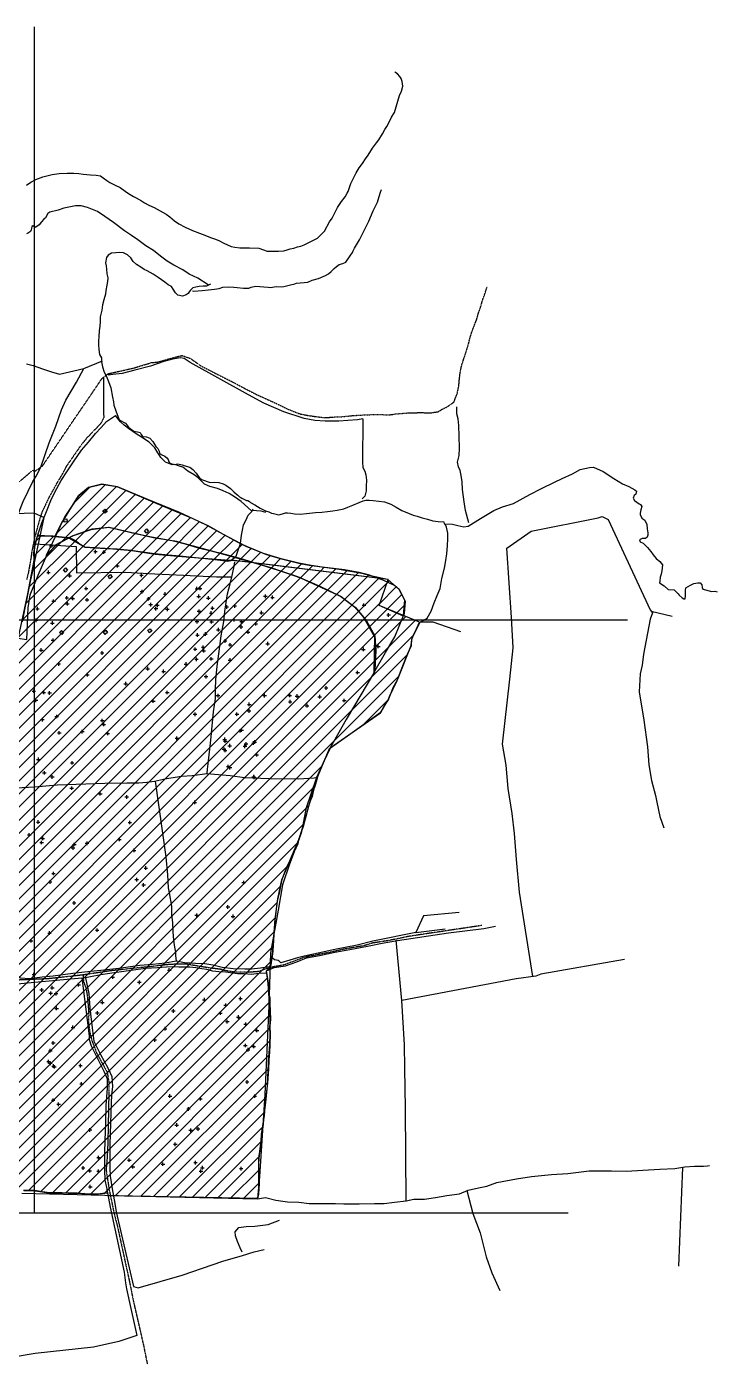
# Model space of a CAD drawing. Header units: feet. Extents: x 442639 to 445151, y 513727 to 516000.
# Drawn here: x 443987 to 445151, y 513745 to 516000 of the extents above; entities that cross this region are included whole.
import ezdxf

# ---------------------------------------------------------------- set-up
doc = ezdxf.new("R2010")
doc.units = ezdxf.units.FT
doc.header["$MEASUREMENT"] = 0
doc.header["$PDMODE"] = 2
doc.header["$PDSIZE"] = 3
doc.linetypes.add('DASHED', pattern=[0.75, 0.5, -0.25])
for name, color, linetype in [('FIELDBOUNDARY', 82, 'CONTINUOUS'), ('FW_AREA2000', 30, 'CONTINUOUS'), ('FW_AREA97', 8, 'CONTINUOUS'), ('MEDPOT', 72, 'CONTINUOUS'), ('OSGrid', 8, 'CONTINUOUS'), ('PATH', 253, 'DASHED'), ('PDA', 1, 'CONTINUOUS'), ('PDA2000', 6, 'CONTINUOUS'), ('PHPOT', 23, 'CONTINUOUS'), ('PLANNINGAREA', 7, 'CONTINUOUS'), ('RBPOT', 30, 'CONTINUOUS'), ('TRENCH', 1, 'CONTINUOUS'), ('WATER', 160, 'CONTINUOUS')]:
    doc.layers.add(name, color=color, linetype=linetype)

msp = doc.modelspace()

# ---------------------------------------------------------------- hatches: boundary and pattern name
at = {"layer": 'FW_AREA2000', "ltscale": 100}
h = msp.add_hatch(dxfattribs=at)
h.set_pattern_fill('ANSI31', color=8, scale=125, style=0)
h.paths.add_polyline_path([(444034.5, 515140.1), (444044.6, 515160.8), (444051.7, 515174.2), (444063.9, 515193), (444074.1, 515209), (444092.5, 515223.9), (444113.5, 515228.6), (444138.6, 515224.6), (444206.4, 515196.1), (444267.1, 515170.9), (444289.6, 515160.3), (444348, 515128.4), (444389.5, 515110.8), (444414, 515103.7), (444448.1, 515095.3), (444463.2, 515092.2), (444513.6, 515085.3), (444551.9, 515078.9), (444566.7, 515074.9), (444595.2, 515068.5), (444615.2, 515050.9), (444624.7, 515031), (444623, 515010.5), (444621.9, 515006.5), (444581, 515024.1), (444596.2, 515068.3), (444406.8, 515091.5), (444350.4, 515098.3), (444270.5, 515104.8), (444202.6, 515111.1), (444177.3, 515114.9), (444161.3, 515117.1), (444136.5, 515119.3), (444084.2, 515122.8), (444057.9, 515138.4)])
at = {"layer": 'FW_AREA97', "ltscale": 100}
h = msp.add_hatch(dxfattribs=at)
h.set_pattern_fill('ANSI31', color=8, scale=125, style=0)
h.paths.add_polyline_path([(443588, 515216.4), (443587, 515217.5), (443572.6, 515207.8), (443554.9, 515197.5), (443537.9, 515187.5), (443512.9, 515172.4), (443494, 515161), (443460.4, 515139.8), (443432, 515122.3), (443414.9, 515111.5), (443405.4, 515106), (443399.1, 515103.5), (443393.6, 515101.2), (443388.4, 515100.4), (443382.7, 515099.2), (443382.1, 515096.9), (443382.4, 515095.1), (443383.5, 515088.9), (443383.6, 515083.9), (443382.2, 515078.1), (443381, 515073.4), (443384.2, 515057.6), (443318.7, 515029.6), (443254, 515002.7), (443234.4, 514993.6), (443208.1, 514982), (443180.8, 514970.8), (443151.7, 514959.1), (443126, 514948.7), (443135.7, 514903.4), (443139.6, 514884.7), (443178.6, 514701.9), (443209.1, 514703.7), (443226.8, 514704.5), (443230.6, 514708.2), (443242.2, 514710.2), (443252.6, 514711), (443261.8, 514711.1), (443272.9, 514709.5), (443279.9, 514710.6), (443284.8, 514712.1), (443293.9, 514712.4), (443306.5, 514711.4), (443312.9, 514711.6), (443321.5, 514712), (443331.5, 514712.6), (443343.2, 514714.2), (443419.7, 514722.6), (443437.9, 514724.5), (443451.3, 514726.4), (443463.1, 514728.1), (443474.1, 514729.7), (443483.2, 514730.8), (443493.3, 514731.5), (443499.8, 514717.3), (443506, 514717.7), (443516.9, 514718.8), (443528.4, 514721.1), (443537.8, 514722.4), (443555.6, 514723.3), (443565.2, 514722.6), (443571.9, 514722), (443575.7, 514722.2), (443577.3, 514722.3), (443621.2, 514712.3), (443656.1, 514706.3), (443682.6, 514701.9), (443707.1, 514697.6), (443718.2, 514696.2), (443714.7, 514598.3), (443713, 514556.3), (443712.4, 514504.7), (443712.3, 514456.3), (443712.2, 514418.3), (443716.4, 514403.7), (443727.2, 514401.1), (443733.6, 514379.7), (443741.5, 514358), (443744.9, 514351.8), (443767.7, 514356.9), (443784.6, 514360.8), (443804.5, 514365.5), (443826.9, 514370.8), (443845.1, 514375), (443861.9, 514378.9), (443915.1, 514200), (443906.5, 514038.6), (443921, 514037.3), (443931.5, 514036.7), (443947.5, 514036.8), (443967.1, 514036.9), (443981.8, 514037.9), (444001.1, 514037.5), (444024, 514034), (444038.9, 514033.8), (444056.9, 514033.6), (444074.8, 514033.1), (444089.1, 514031.9), (444101.6, 514031.8), (444114, 514032.8), (444123, 514034.1), (444123.5, 514029.4), (444179.6, 514028.1), (444375.8, 514023.8), (444378, 514033.2), (444378.3, 514062.8), (444378.1, 514070.1), (444378, 514077.7), (444378.4, 514088.7), (444378.9, 514096.5), (444379.9, 514103.9), (444382.1, 514122.1), (444382.8, 514132.5), (444385.1, 514147), (444387.5, 514164.6), (444389.7, 514186.9), (444392, 514209.4), (444393.2, 514220.5), (444393.6, 514229), (444395.3, 514261.9), (444396.7, 514283.8), (444397.4, 514301.9), (444396.8, 514312.8), (444397.1, 514320.2), (444397.5, 514332.3), (444395.5, 514362.2), (444394.1, 514387.1), (444391.2, 514408.4), (444396.9, 514413.7), (444401.2, 514435), (444402.8, 514457.9), (444405.5, 514495.2), (444410.1, 514529.5), (444417.2, 514561.6), (444433.2, 514600.4), (444445.8, 514629.8), (444455.1, 514659), (444464.3, 514692.3), (444472.2, 514718.6), (444475.4, 514733.9), (444488.4, 514761.6), (444498.8, 514784.2), (444527.8, 514804.4), (444584.3, 514845), (444588.4, 514852), (444592.7, 514859.3), (444594.8, 514862.5), (444597, 514866.4), (444598.7, 514870.6), (444611.2, 514897.8), (444621.2, 514922.3), (444629.1, 514942.4), (444635.5, 514956.8), (444636.4, 514966.8), (444638.6, 514973.3), (444644.3, 514984.9), (444649.1, 514996.1), (444581.1, 515024.1), (444596.4, 515068.3), (444336.8, 515100), (444319.5, 515100.6), (444303.7, 515101.5), (444281.6, 515103.7), (444245.7, 515107.2), (444205.9, 515110.7), (444194.4, 515112.3), (444162.3, 515117), (444139.1, 515119.2), (444120, 515120), (444093.8, 515121.6), (444085.5, 515122.1), (444057.9, 515138), (444004.9, 515142.8), (444002, 515131.6), (444000, 515122.4), (443999.1, 515110.5), (443998.9, 515097.8), (443997.8, 515086.9), (443992.7, 515065.3), (443985.8, 515030.2), (443974.5, 514977.2), (443969.9, 514974.1), (443965.2, 514973.7), (443962.4, 514975.4), (443950.1, 514978.7), (443944, 514976.4), (443795.2, 514953), (443786.9, 514952.4), (443728.7, 514937.3), (443713.6, 514985.8), (443699.9, 514992.4), (443696.2, 515003), (443692.3, 515017.8), (443687.5, 515027.8), (443679.9, 515041.4), (443672.7, 515053.2), (443666.5, 515059.2), (443649.4, 515102.3), (443639.2, 515121.2), (443626.9, 515153.7), (443593.8, 515207)])
at = {"layer": 'TRENCH', "ltscale": 100}
h = msp.add_hatch(color=256, dxfattribs=at)
h.paths.add_polyline_path([(443444.3, 515139.6), (443443.4, 515141), (443407.5, 515121.5), (443408.2, 515120.1)])
h.paths.add_polyline_path([(443483.3, 515162), (443484.9, 515162.6), (443466.7, 515198.2), (443465.4, 515197.5)])
h.paths.add_polyline_path([(443517.7, 515184.4), (443518.6, 515182.7), (443550.3, 515203.1), (443548.7, 515204.5)])
h.paths.add_polyline_path([(443679.5, 515139.3), (443681.2, 515139.7), (443643.7, 515232.8), (443642.2, 515232.1)], flags=17)
h.paths.add_polyline_path([(443560.1, 515195.1), (443558.7, 515195.4), (443539.7, 515085.7), (443541.1, 515085.4)])
h.paths.add_polyline_path([(443441.8, 515053.5), (443442.4, 515054.8), (443429.9, 515059.6), (443429.6, 515058.1)])
h.paths.add_polyline_path([(443454.4, 515012.9), (443453.1, 515013.4), (443457.2, 515024.5), (443458.6, 515023.9)])
h.paths.add_polyline_path([(443526.6, 515085.1), (443525.2, 515084.9), (443540.6, 514936.2), (443542.1, 514936.5)])
h.paths.add_polyline_path([(443457.8, 514965.5), (443457.3, 514966.9), (443420.5, 514952.9), (443421, 514951.5)])
h.paths.add_polyline_path([(443586.7, 515064.1), (443587.9, 515064.7), (443598.8, 515036.7), (443597.5, 515036.3)])
h.paths.add_polyline_path([(443642.3, 515065.4), (443642.2, 515063.9), (443602.5, 515066.6), (443602.6, 515068)], flags=17)
h.paths.add_polyline_path([(443629.6, 515090), (443628.3, 515090.2), (443629.1, 515100.3), (443630.5, 515100.2)], flags=17)
h.paths.add_polyline_path([(443641.9, 515046.5), (443640.8, 515027), (443642.3, 515027), (443643.4, 515046.5)], flags=17)
h.paths.add_polyline_path([(443613.4, 514921.6), (443614.8, 514922.3), (443652.7, 514829.5), (443651.1, 514829.2)])
h.paths.add_polyline_path([(443748.7, 514887.4), (443747.5, 514886.4), (443800.3, 514826.5), (443801.5, 514827.7)])
h.paths.add_polyline_path([(443778.3, 515075), (443776.5, 515074.4), (443773.7, 515090.5), (443775.7, 515091.1)], flags=17)
h.paths.add_polyline_path([(443871.3, 515019.2), (443870.5, 515017.5), (443849, 515029.4), (443850.5, 515031.7)], flags=17)
h.paths.add_polyline_path([(443847.1, 515072.6), (443845.2, 515072), (443842.7, 515082.2), (443845.2, 515082.5)], flags=17)
h.paths.add_polyline_path([(444045.3, 514982.3), (444049.1, 514979.1), (444045.9, 514975.3), (444042.1, 514978.5)])
h.paths.add_polyline_path([(444116, 514979.6), (444120, 514982.5), (444122.9, 514978.5), (444118.9, 514975.5)])
h.paths.add_polyline_path([(444190.8, 514982.4), (444195.1, 514985), (444197.7, 514980.7), (444193.4, 514978.1)])
h.paths.add_polyline_path([(444048.7, 515084.2), (444052.4, 515087.6), (444055.8, 515083.9), (444052.1, 515080.5)])
h.paths.add_polyline_path([(444124.1, 515073.6), (444128.3, 515076.3), (444131, 515072.1), (444126.7, 515069.4)])
h.paths.add_polyline_path([(444049.7, 515169.8), (444054.7, 515170.3), (444055.2, 515165.3), (444050.2, 515164.8)])
h.paths.add_polyline_path([(444115.4, 515183.7), (444119.4, 515186.7), (444122.4, 515182.6), (444118.4, 515179.7)])
h.paths.add_polyline_path([(444185.2, 515149.9), (444188.8, 515153.3), (444192.2, 515149.6), (444188.6, 515146.2)])
edge = h.paths.add_edge_path()
edge.add_line((443661.1, 515245.6), (443660.6, 515247.3))
edge.add_line((443660.6, 515247.3), (443648.1, 515241.7))
edge.add_line((443648.1, 515241.7), (443637.4, 515236.5))
edge.add_line((443637.4, 515236.5), (443624.8, 515229.9))
edge.add_line((443624.8, 515229.9), (443612.5, 515223.3))
edge.add_line((443612.5, 515223.3), (443598.3, 515215.4))
edge.add_line((443598.3, 515215.4), (443599.5, 515213.9))
edge.add_line((443599.5, 515213.9), (443610.3, 515220.2))
edge.add_line((443610.3, 515220.2), (443621.4, 515226.2))
edge.add_line((443621.4, 515226.2), (443632.1, 515231.9))
edge.add_line((443632.1, 515231.9), (443644.2, 515237.9))
edge.add_line((443644.2, 515237.9), (443661.1, 515245.6))
edge.add_line((443876.1, 514893.1), (443976.1, 514893.1))

# ---------------------------------------------------------------- linework, layer by layer
at = {"layer": 'FIELDBOUNDARY'}
for points in [[(443960.8, 515143.1), (443964.7, 515156.9), (443973.7, 515180.8), (443981.1, 515199.5), (443989.5, 515217.1), (443997.1, 515233.1), (444002.9, 515242.4), (444010.5, 515257.5), (444024.8, 515298.3), (444036, 515326.4), (444045.3, 515354.1), (444052.8, 515370.3), (444070.7, 515401), (444083.1, 515423.8)], [(443986.4, 515431.6), (443997.9, 515428.8), (444013.3, 515423.4), (444028.5, 515418.1), (444041.9, 515414.5), (444083.1, 515423.8), (444114.6, 515436.7)], [(444553.8, 515339), (444544.6, 515337.4), (444528.5, 515336.2), (444513.2, 515335), (444500.7, 515335), (444489.9, 515335.1), (444472.7, 515336.4), (444454.4, 515339.7), (444420.1, 515350.6), (444386.6, 515365.4), (444360.8, 515379.5), (444262.3, 515433.7), (444252.5, 515440.5), (444245.9, 515442), (444232.4, 515439.6), (444218.3, 515435.5), (444195.7, 515427.9), (444169.4, 515421.2), (444147.8, 515415.6), (444132, 515413.9), (444124.2, 515412.6)], [(444732.2, 515163.6), (444726.7, 515184.5), (444724.6, 515199), (444721.6, 515219.7), (444721.2, 515232.5), (444719.2, 515243.6), (444717.6, 515251.7), (444715, 515258), (444713, 515266), (444716, 515277), (444716.5, 515289.5), (444715.8, 515309.8), (444715.5, 515327.7), (444714.4, 515339), (444712.2, 515347.2), (444711.9, 515359.4)], [(443979.6, 514996.7), (443999.3, 515100), (443999, 515113.6), (444001.7, 515130.7), (444006.9, 515147), (444012.4, 515163.5), (444018.9, 515180), (444028.7, 515204), (444037.7, 515221.4), (444045.1, 515234.9), (444054.6, 515249.8), (444065.6, 515266.6), (444079, 515286.1), (444090.9, 515299.8), (444102.8, 515314.4), (444112.6, 515324.3), (444121.4, 515334.2), (444136.4, 515344.4)], [(444366.6, 515183.5), (444359.4, 515189.4), (444348.4, 515199.6), (444337.1, 515207.6), (444328.1, 515212.8), (444317.8, 515217.8), (444308.3, 515221.6), (444295.6, 515224.6), (444286.5, 515229), (444275.9, 515239.3), (444269.3, 515244.4), (444258.5, 515250.9), (444250.3, 515257.7), (444244.5, 515259.2), (444236.7, 515261.8), (444232, 515261.4), (444220.8, 515266), (444213.2, 515273.8), (444210.1, 515278), (444207.8, 515281.6), (444202.8, 515290.2), (444193.1, 515299.6), (444180.3, 515308), (444171.5, 515313.6), (444158.7, 515322.5), (444150.9, 515328.5), (444144.7, 515333.6), (444136.4, 515344.4)], [(444553.8, 515339), (444552.9, 515266), (444553.8, 515256.7), (444557, 515250.5), (444558.7, 515244.3), (444559.9, 515235.7), (444559.4, 515225.2), (444558.9, 515217.6), (444557, 515208.7), (444552.3, 515204)], [(443899.9, 515177), (443998.6, 515180.7), (444016, 515172.7)], [(444005.3, 515141.9), (444016.9, 515141.9), (444031.4, 515141.5), (444046.8, 515140), (444059.2, 515138.1), (444063.7, 515136.7), (444071, 515132.8), (444075.3, 515128.5), (444085.5, 515122.3), (444102.1, 515121.8), (444125.6, 515120.4), (444164.2, 515116.9), (444203.3, 515110.9), (444248.4, 515107), (444277.1, 515104.6), (444298.9, 515102.2), (444313.3, 515100.4), (444325.8, 515099.1), (444330.8, 515099.9), (444340, 515107.4), (444342.8, 515115.9), (444347.3, 515128.6), (444349, 515142.6), (444350.8, 515151.1), (444352.6, 515160.2), (444356.7, 515168.6), (444360.5, 515176.3), (444366.2, 515182.7), (444368.8, 515187.2)], [(444365, 515184.8), (444374, 515184.6), (444381.4, 515183.6), (444389.6, 515181.4)], [(444817.8, 514540.6), (444812.6, 514595.9), (444809, 514639.7), (444805.2, 514673.5), (444798.8, 514715.6), (444795, 514754.8), (444788.9, 514790.3), (444801.6, 514900), (444807.2, 514952.7), (444804.4, 515003.7), (444796.1, 515120.6), (444837.2, 515149.8), (444950.6, 515172.2), (444957.1, 515174.1), (444967.3, 515169.3), (445038.2, 515016.8), (445041.7, 515011.8), (445037.9, 515001), (445031.4, 514966), (445026.6, 514942.2), (445024.6, 514923.5), (445021, 514908.8), (445019.2, 514878.7), (445027.1, 514830.6), (445033.4, 514785.7), (445036, 514755.7), (445040.3, 514729.2), (445047, 514703.7), (445049.3, 514692.6), (445054.5, 514668.3), (445061, 514649.1)], [(444651, 514996.8), (444656.2, 514999.6), (444662.1, 515002.6), (444668.6, 515014.9), (444674.1, 515028.8), (444679, 515041), (444683.9, 515053.1), (444686.6, 515069.5), (444691, 515087.4), (444693.3, 515099.9), (444695, 515111.4), (444696.2, 515125.1), (444696.7, 515136.4), (444696.8, 515146.4), (444694.7, 515156.2), (444692.3, 515161.5)], [(444001.3, 515127.9), (444070, 515123.8), (444070.9, 515079.5), (444153.4, 515080.5), (444203.1, 515077.5), (444251.4, 515075.4), (444284.2, 515073.9), (444306.8, 515072.8), (444332.6, 515072.8)], [(444291.2, 514741.1), (444291.5, 514748.3), (444292.9, 514757), (444297.3, 514797.4), (444301.9, 514845), (444305, 514867.5), (444305.1, 514882.8), (444305.6, 514898.7), (444308.2, 514922.2), (444310.9, 514942.7), (444314.8, 514972.8), (444319.3, 514997.3), (444321.1, 515014.2), (444323.4, 515029.1), (444325.2, 515044), (444329.7, 515061), (444333.2, 515075), (444335.8, 515087.9), (444337.5, 515097.4)], [(445039.9, 515014.4), (445075.2, 515006.1)], [(443969.3, 514716.6), (444000.2, 514718.7), (444038.1, 514722.1), (444118.8, 514724.9), (444155.4, 514725.1), (444175.7, 514725), (444189.1, 514726.2), (444202.1, 514727.8), (444222.6, 514732.3), (444248.4, 514736.6), (444265.6, 514737.8), (444282.4, 514740), (444290.5, 514741.2), (444329.9, 514737.5), (444353.8, 514734.1), (444395.8, 514732.6), (444445.2, 514732.1), (444471.3, 514733.8), (444477, 514734.5), (444494.6, 514776.4), (444497.3, 514783.2), (444504.2, 514787.9), (444583.3, 514843.1), (444593.9, 514861.3), (444596.1, 514864.2), (444601.3, 514876.9), (444604.9, 514885.9), (444611.8, 514898.8), (444635.2, 514956.9), (444635.7, 514963.3), (444637.1, 514970.3), (444650.2, 514996.8), (444671.5, 514996.4), (444718.3, 514980.5)], [(444203.6, 514728.1), (444221.5, 514600.7), (444224, 514570.2), (444225.6, 514548.3), (444226.8, 514539.8)], [(444477.3, 514735.3), (444474.9, 514726.7), (444471.8, 514717.3), (444471.4, 514716.8), (444470, 514710.4), (444468.8, 514704.8), (444467.9, 514701.7), (444465.8, 514696.9), (444464.3, 514692.4), (444462.2, 514685.6), (444460.9, 514681.6), (444458, 514670.2), (444455.8, 514662.3), (444454.8, 514657.6), (444453.5, 514653.3), (444452.1, 514648.5), (444450.3, 514644.3), (444448.6, 514639), (444446.8, 514632.5), (444444.5, 514626.2), (444443.7, 514622.1), (444440.5, 514615.1), (444436.6, 514608.4), (444434.9, 514603.6), (444432.1, 514598.4), (444429.5, 514591.3), (444426.2, 514585), (444424, 514579.1), (444421.4, 514573.9), (444419.5, 514568), (444417.8, 514563.5), (444416.7, 514560.2), (444415.4, 514553.7), (444413.9, 514548.3), (444412.9, 514541.4), (444411.9, 514536.8), (444411.1, 514534.7)], [(443941.7, 514542.5), (443971.2, 514400.8), (443975.8, 514396.7), (443992.2, 514395.3), (444013, 514398.3), (444031.2, 514399.7), (444064.7, 514404.2), (444084.3, 514406.4), (444111.8, 514409.1), (444142.3, 514412.8), (444177.6, 514417.6), (444198.9, 514419.2), (444220.3, 514421.6), (444238.6, 514424.9), (444252.7, 514422.4), (444271.7, 514421.2), (444287.4, 514420.5), (444300.6, 514418.1), (444316.5, 514414.5), (444335.2, 514412), (444354.8, 514411.4), (444365.7, 514411.6), (444380.9, 514413.5), (444398.8, 514416.3)], [(444839.9, 514398.6), (444817.8, 514540.6)], [(444226.8, 514539.8), (444231.2, 514517.2), (444230.9, 514503.2), (444232.8, 514489.1), (444233.3, 514474), (444234.5, 514459.9), (444236.1, 514448.2), (444237.5, 514439.8), (444237.8, 514433.4), (444238.6, 514424.9)], [(444411.1, 514534.7), (444409.3, 514525.5), (444407.3, 514512.5), (444406.2, 514501.9), (444405.3, 514493.4), (444403.9, 514478), (444403.4, 514470.1), (444402.8, 514459.1), (444402.6, 514451), (444401.6, 514442), (444401.5, 514436.7), (444397.8, 514415.2)], [(444715.7, 514506.4), (444656.1, 514501), (444642.9, 514472.7), (444570.2, 514458.5), (444543.9, 514451.4), (444506.6, 514444.2), (444478.1, 514438.1), (444454.5, 514432.9), (444443.3, 514430), (444430.2, 514426.3), (444415.1, 514421.8), (444412.6, 514424.4), (444410.7, 514425.4), (444408, 514426.4), (444404.7, 514426.9), (444400.5, 514430.4)], [(444391.2, 514404.2), (444391.2, 514408.4), (444403.8, 514413.6), (444423.4, 514416.6), (444442.3, 514423.6), (444458.5, 514430.1), (444480.5, 514434.1), (444506.3, 514439.5), (444537.8, 514445.4), (444564.5, 514450.4), (444586.2, 514455.1), (444611.8, 514459.5), (444697.8, 514472.2), (444757.8, 514479.8), (444777.4, 514483.4)], [(444642.9, 514472.7), (444692.1, 514479.2)], [(444626.5, 514020.2), (444625.4, 514176.1), (444624.5, 514244.2), (444623.6, 514283.7), (444619.1, 514358.2), (444610, 514459.8)], [(444391.2, 514404.2), (444378.4, 514403.9), (444365.8, 514402.2), (444353.2, 514403.1), (444342.3, 514403.3), (444322.6, 514406.2), (444310.6, 514406.4), (444300.5, 514407.8), (444290.8, 514410.3), (444282, 514411.4), (444272, 514413.2), (444261.6, 514414.3), (444250.9, 514414.5), (444243.2, 514414.6), (444232.7, 514414.8), (444222.7, 514414.5), (444207.3, 514413.5), (444187.2, 514412.4), (444167.1, 514409.6), (444134.4, 514404.9), (444111.9, 514401.6), (444094.2, 514398.1), (444085.7, 514396.7), (444091.6, 514370.1), (444093.2, 514345.2), (444097.2, 514312.4), (444099.9, 514289.5), (444111.2, 514267.4), (444123.7, 514244.7), (444130.3, 514230.3), (444131.3, 514212.6), (444129.8, 514199.9), (444128.4, 514168.9), (444127.2, 514115.2), (444126.8, 514075.7), (444127.5, 514062.1), (444130.8, 514040.9), (444135.6, 514015.7), (444137.7, 514001.9), (444167.1, 513875.8), (444174.8, 513873.6), (444249.1, 513895.3), (444317.6, 513919), (444350.4, 513928.1), (444370.2, 513934.5), (444387, 513938.4)], [(444391.2, 514405.2), (444394.6, 514384.2), (444395, 514375.2), (444395.7, 514367.4), (444396.6, 514362.8), (444396.8, 514353.5), (444397.6, 514326.8), (444396.6, 514315), (444397.4, 514301.3), (444396.7, 514284), (444396.1, 514270.9), (444395, 514257.6), (444394.3, 514242.4), (444393.1, 514219.5), (444391.3, 514203.4), (444389.7, 514186.5), (444387.7, 514172.8), (444386.3, 514156.9), (444384.8, 514144.7), (444382.9, 514134.5), (444382.3, 514124.1), (444381.4, 514115.4), (444380.4, 514106.9), (444379, 514098.7), (444378.4, 514089.3), (444377.8, 514083.9), (444378.1, 514069.4), (444378.6, 514049.3), (444378.4, 514040.7), (444377.9, 514031.7), (444375.9, 514023.7), (444389.3, 514025.8), (444406.9, 514021.8), (444426.4, 514018.8), (444445.8, 514018.1), (444462.9, 514016.1), (444484, 514016.1), (444507.2, 514015.8), (444521.8, 514015.5), (444547.1, 514015.6), (444573.3, 514015.9), (444589.7, 514016.1), (444607, 514018.1), (444626.5, 514020.2), (444639.7, 514023.4), (444657.8, 514023.5), (444675.9, 514025.8), (444694.9, 514029.2), (444716.6, 514032.5), (444731.3, 514038.6), (444748.3, 514042.6), (444762.7, 514045.4), (444779.2, 514051.6), (444812.4, 514057.8), (444838.1, 514061.7), (444871.7, 514064.6), (444899.2, 514066.8), (444935, 514071.1), (444972.6, 514071.3), (444998, 514070.3), (445025.4, 514072.2), (445054.3, 514073.7), (445079.4, 514075.1), (445096.5, 514077.5), (445112.7, 514078.9), (445128.1, 514079), (445134.5, 514079.4), (445137.9, 514080.2)], [(444995, 514427.2), (444853.9, 514402.7), (444845.1, 514399.3), (444812.1, 514394.7), (444619.1, 514358.2)], [(443924.1, 514382), (443999.7, 514389.4), (444079.8, 514396.2), (444092, 514298.7), (444091.9, 514292.6), (444095.5, 514281.7), (444117, 514239), (444119.9, 514232.9), (444122.6, 514225.9), (444122.3, 514210.3), (444120.5, 514181.1), (444119.6, 514151.4), (444118.7, 514122.8), (444117.9, 514100.9), (444117.9, 514072.9), (444118.6, 514055.5), (444121.4, 514043.1), (444127.5, 514009.7), (444151, 513900.4), (444153.5, 513882), (444154.9, 513872.2), (444162.3, 513839), (444172.5, 513793.4), (444142.4, 513783.1), (444099.3, 513773.7), (444001.2, 513763.2), (443957.8, 513755.5)], [(445092.4, 514076.9), (445085.7, 513910.4)], [(444123.1, 514033.9), (444106.1, 514031.8), (444091.1, 514031.7), (444071.8, 514033.3), (444046.1, 514033.8), (444025.6, 514033.8), (444012.7, 514035.8), (444000.7, 514037.6), (443981.6, 514037.9)], [(444729, 514037.6), (444738.8, 513999), (444751.5, 513966.4), (444761.6, 513926.1), (444770.8, 513899.3), (444784.5, 513869)], [(444350, 513934), (444347, 513941.4), (444342.2, 513952), (444339.1, 513961.5), (444338.4, 513968.3), (444344.4, 513975.4), (444357.1, 513977.4), (444371.3, 513978), (444380.3, 513978.7), (444393.9, 513980.7), (444413, 513987.9)]]:
    msp.add_lwpolyline(points, dxfattribs=at)
at = {"layer": 'FIELDBOUNDARY', "linetype": 'Continuous', "ltscale": 100}
msp.add_lwpolyline([(443973.1, 514970.1), (444016, 515172.7)], dxfattribs=at)
at = {"layer": 'FW_AREA2000', "color": 8, "ltscale": 100}
msp.add_lwpolyline([(444034.5, 515140.1), (444044.6, 515160.8), (444051.7, 515174.2), (444063.9, 515193), (444074.1, 515209), (444092.5, 515223.9), (444113.5, 515228.6), (444138.6, 515224.6), (444206.4, 515196.1), (444267.1, 515170.9), (444289.6, 515160.3), (444348, 515128.4), (444389.5, 515110.8), (444414, 515103.7), (444448.1, 515095.3), (444463.2, 515092.2), (444513.6, 515085.3), (444551.9, 515078.9), (444566.7, 515074.9), (444595.2, 515068.5), (444615.2, 515050.9), (444624.7, 515031), (444623, 515010.5), (444621.9, 515006.5), (444581, 515024.1), (444596.2, 515068.3), (444406.8, 515091.5), (444350.4, 515098.3), (444270.5, 515104.8), (444202.6, 515111.1), (444177.3, 515114.9), (444161.3, 515117.1), (444136.5, 515119.3), (444084.2, 515122.8), (444057.9, 515138.4)], close=True, dxfattribs=at)
at = {"layer": 'FW_AREA97', "color": 8, "ltscale": 100}
msp.add_lwpolyline([(443981.8, 514037.9), (444001.1, 514037.5), (444024, 514034), (444038.9, 514033.8), (444056.9, 514033.6), (444074.8, 514033.1), (444089.1, 514031.9), (444101.6, 514031.8), (444114, 514032.8), (444123, 514034.1), (444123.5, 514029.4), (444179.6, 514028.1), (444375.8, 514023.8), (444378, 514033.2), (444378.3, 514062.8), (444378.1, 514070.1), (444378, 514077.7), (444378.4, 514088.7), (444378.9, 514096.5), (444379.9, 514103.9), (444382.1, 514122.1), (444382.8, 514132.5), (444385.1, 514147), (444387.5, 514164.6), (444389.7, 514186.9), (444392, 514209.4), (444393.2, 514220.5), (444393.6, 514229), (444395.3, 514261.9), (444396.7, 514283.8), (444397.4, 514301.9), (444396.8, 514312.8), (444397.1, 514320.2), (444397.5, 514332.3), (444395.5, 514362.2), (444394.1, 514387.1), (444391.2, 514408.4), (444396.9, 514413.7), (444401.2, 514435), (444402.8, 514457.9), (444405.5, 514495.2), (444410.1, 514529.5), (444417.2, 514561.6), (444433.2, 514600.4), (444445.8, 514629.8), (444455.1, 514659), (444464.3, 514692.3), (444472.2, 514718.6), (444475.4, 514733.9), (444488.4, 514761.6), (444498.8, 514784.2), (444527.8, 514804.4), (444584.3, 514845), (444588.4, 514852), (444592.7, 514859.3), (444594.8, 514862.5), (444597, 514866.4), (444598.7, 514870.6), (444611.2, 514897.8), (444621.2, 514922.3), (444629.1, 514942.4), (444635.5, 514956.8), (444636.4, 514966.8), (444638.6, 514973.3), (444644.3, 514984.9), (444649.1, 514996.1), (444581.1, 515024.1), (444596.4, 515068.3), (444336.8, 515100), (444319.5, 515100.6), (444303.7, 515101.5), (444281.6, 515103.7), (444245.7, 515107.2), (444205.9, 515110.7), (444194.4, 515112.3), (444162.3, 515117), (444139.1, 515119.2), (444120, 515120), (444093.8, 515121.6), (444085.5, 515122.1), (444057.9, 515138), (444004.9, 515142.8), (444002, 515131.6), (444000, 515122.4), (443999.1, 515110.5), (443998.9, 515097.8), (443997.8, 515086.9), (443992.7, 515065.3), (443985.8, 515030.2)], dxfattribs=at)
at = {"layer": 'MEDPOT'}
for p in [(444028.2, 515124.6), (444102.9, 515115.1), (444116.9, 515114.1), (444023.6, 515080.1), (444140, 515091), (444059.4, 515074.4), (444180.4, 515075.2), (444054.5, 515037.1), (444064.5, 515036), (444087.1, 515052.8), (444088.6, 515033.7), (444181.3, 515047.7), (444192.2, 515035.4), (444220.2, 515043.5), (444273.8, 515052.4), (444276.8, 515039.6), (444279.1, 515052.9), (444293.1, 515036.7), (444389.2, 515039.7), (444401.3, 515037.8), (444005, 515018.8), (444032.2, 515031.6), (444055.5, 515027), (444195.9, 515025.7), (444204.8, 515018.9), (444207.4, 515024.5), (444224, 515017.9), (444277.4, 515014.4), (444297.8, 515011.5), (444300.1, 515019.8), (444324.2, 515021.8), (444337.5, 515023.4), (444382.8, 515012), (444555.5, 515024.8), (444002.8, 514999.3), (444030.2, 514994.6), (444274, 514997), (444298.5, 514996.7), (444336.9, 515000.1), (444348.9, 514997), (444373.2, 514993.3), (444274.8, 514974.4), (444288.1, 514976), (444310.1, 514983.3), (444348.5, 514988), (444360.3, 514979.3), (444011.4, 514949.1), (444031.2, 514965.5), (444114, 514944.3), (444270.8, 514950.6), (444284.6, 514953.8), (444285.5, 514947.7), (444321.5, 514964.4), (444329.8, 514957.9), (444393.2, 514959.7), (444554.4, 514950.3), (444579.5, 514955.2), (444040.9, 514925.6), (444255.5, 514925.4), (444273.1, 514933.6), (444298, 514934.3), (444329.7, 514932.2), (444089.2, 514907.5), (444190.9, 514917.7), (444217.7, 514913.1), (444289.2, 514904.4), (444544.8, 514911.3), (443998.9, 514879.8), (444015.7, 514877.8), (444025.4, 514876.8), (444153.8, 514892.3), (444223.9, 514877.6), (444491.7, 514885.2), (444002.5, 514864.5), (444200.2, 514862.9), (444309.4, 514872.3), (444362.1, 514857.4), (444388, 514872.3), (444430.4, 514872.7), (444431.1, 514861.9), (444442.7, 514871.5), (444459.6, 514855.2), (444480.8, 514870.4), (444522.2, 514864), (444013.3, 514831.8), (444037.4, 514837), (444270.6, 514840.8), (444341.3, 514840.9), (444361.8, 514846.4), (444041.7, 514809.5), (444080.6, 514811.5), (444114.3, 514830.3), (444116.6, 514823.5), (444123.6, 514808.6), (444346.8, 514812.9), (444349.2, 514814), (444240.2, 514800.3), (444320.7, 514798.4), (444321.6, 514795.6), (444329.1, 514787.8), (444354.8, 514786.8), (444356.7, 514790.7), (444369.3, 514792.3), (444371.4, 514793.9), (444006.5, 514764.7), (444319.6, 514781.7), (444321.5, 514779.9), (444374.8, 514772.5), (444016.6, 514742), (444063.4, 514758.9), (444326.7, 514752.7), (444329.5, 514750.9), (444030, 514735.1), (444369.6, 514735.5), (444370.6, 514734.3), (444062.7, 514716.3), (444110.8, 514706.9), (444155.5, 514701.4), (444270.2, 514692.3), (444006.2, 514659), (444160.8, 514658.3), (443991.1, 514637.6), (444013.8, 514631.6), (444143.3, 514629.9), (444011.9, 514624.6), (444064.9, 514615.5), (444067, 514621.3), (444088.5, 514623.3), (444168, 514611.4), (444032.1, 514572.4), (444172.4, 514562), (444187.7, 514581.5), (444026.4, 514558.2), (444184, 514553), (444352.7, 514557.1), (444326.2, 514515.9), (444273.5, 514502), (444334.7, 514500.1), (444025.2, 514472), (444105.6, 514476.8), (444227.2, 514409.5), (443999, 514401.8), (444030, 514379.7), (444074.3, 514384.9), (444131.9, 514397.5), (444176.9, 514389), (444012.1, 514376.1), (444027.3, 514370.4), (444036.3, 514369.9), (444286.4, 514359.6), (444347.3, 514361.5), (444037.2, 514344.9), (444106.1, 514337.3), (444114.5, 514355.1), (444234.2, 514340.6), (444313.4, 514336.9), (444322.3, 514350.4), (444064.8, 514312.9), (444325, 514322.7), (444343.7, 514330.3), (444356.1, 514318.4), (444202.7, 514291.8), (444220.2, 514310.7), (444375, 514307.8), (444026.6, 514273.6), (444031.7, 514286.6), (444355.6, 514282.3), (444360, 514275.2), (444369.5, 514280.6), (444023.6, 514255.1), (444026.8, 514252.4), (444032, 514247.6), (444033.5, 514246.3), (444077.5, 514248.4), (444079.4, 514217.5), (444358.5, 514220.9), (444031.5, 514190.2), (444040.7, 514183.2), (444228.4, 514197.1), (444279.9, 514192.5), (444371.5, 514197), (444259.6, 514175.3), (444093.4, 514140), (444239.8, 514148.2), (444263.3, 514139.5), (444275.7, 514141.6), (444237.3, 514115.8), (444107.9, 514093.6), (444159.8, 514089), (444082, 514075.9), (444093, 514071), (444107.9, 514070.5), (444166, 514077.9), (444216.6, 514082.3), (444271.5, 514084.9), (444280.6, 514070.4), (444283.1, 514076.2), (444348.4, 514074.7), (444094.1, 514044.2)]:
    msp.add_point(p, dxfattribs=at)
at = {"layer": 'OSGrid', "ltscale": 100}
for points in [[(443000, 514000), (444000, 514000), (444000, 516000)], [(443000, 514000), (443000, 515000), (445000, 515000)], [(443000, 514000), (444900, 514000)]]:
    msp.add_lwpolyline(points, dxfattribs=at)
at = {"layer": 'PATH'}
for points in [[(443906.6, 515176.6), (443997.2, 515252.2), (444000.6, 515250.4), (444013.6, 515259.6), (444113.7, 515406.9), (444124.1, 515414.9), (444167.2, 515424.6), (444197.5, 515433.8), (444207.2, 515434.5), (444215.1, 515436.7), (444227.8, 515440.3), (444239.8, 515443.6), (444248.8, 515445.6), (444262.8, 515440.8), (444280.7, 515428.1), (444310.9, 515412.7), (444333.1, 515401.5), (444355.2, 515389.8), (444374.4, 515379.9), (444394.5, 515370.8), (444410, 515363.7), (444428.3, 515354.7), (444447.9, 515347.1), (444463.5, 515344.2), (444478.8, 515342.2), (444489.1, 515340.9), (444505, 515342), (444519.8, 515342.6), (444537, 515344.5), (444561.9, 515345.9), (444580.1, 515346.2), (444597.6, 515345.6), (444610.1, 515347.3), (444630.2, 515349), (444648.7, 515349.4), (444668.7, 515349.2), (444680.7, 515350.9), (444686.7, 515354.8), (444696.3, 515359.4), (444707.2, 515367.3), (444712.8, 515382.4), (444715.4, 515394.2), (444716.3, 515405.7), (444717.6, 515416.3), (444720.1, 515428.8), (444723.9, 515440.5), (444727.4, 515450.9), (444730.6, 515461.7), (444732.5, 515468.2), (444733.9, 515474.6), (444737.3, 515485.4), (444739.4, 515491.2), (444741.9, 515497.3), (444745.3, 515505.8), (444748.1, 515516.1), (444751.7, 515526.3), (444754.4, 515535.5), (444756.8, 515543.3), (444758.9, 515548.3), (444761, 515555), (444763.1, 515561.5)], [(444116.5, 515409), (444116.6, 515341), (444112.9, 515332.5), (444099.1, 515317.8), (444087.5, 515305.9), (444077.7, 515293.4), (444067.4, 515278.6), (444053.5, 515258.6), (444046.3, 515244.8), (444038.3, 515231.7), (444031, 515218.3), (444024.4, 515206.4), (444018.9, 515195), (444014.2, 515185.2), (444012.1, 515180.1), (444008.9, 515170.3), (444005.3, 515157.6), (444002.1, 515145.5), (443999.9, 515138.5), (443998.6, 515130.6), (443996.9, 515122.3), (443995.5, 515115.7), (443994.3, 515106.2), (443993, 515098.8), (443991.3, 515089), (443990.4, 515083.9), (443989.1, 515077.1), (443986.7, 515067.6)], [(444754.4, 514484.7), (444630.1, 514466.2), (444611.1, 514462), (444591.2, 514458.3), (444568.9, 514454.9), (444556.2, 514450.8), (444521.5, 514444.7), (444497.2, 514439.3), (444463.7, 514432.8), (444453.9, 514430.7), (444421.3, 514418.4), (444402, 514414.8), (444389.3, 514411.4), (444378.2, 514407), (444359.9, 514405.7), (444337.7, 514406), (444315.9, 514409.6), (444316.3, 514410.4), (444289.5, 514413.9), (444256.2, 514419.5), (444242.7, 514419.7), (444222.1, 514418.5), (444195.9, 514415.3), (444166.9, 514412.5), (444129.7, 514408.5), (444081.4, 514401.2), (444023.7, 514394.9), (443968.6, 514392.5)], [(444081.7, 514401.3), (444082.7, 514390), (444086.9, 514378.7), (444089.3, 514363.6), (444091.5, 514337.3), (444090.9, 514320.3), (444093.9, 514301.4), (444097.4, 514288.7), (444104.9, 514269.4), (444114.4, 514252), (444122.5, 514237.5), (444125.5, 514219.1), (444125.3, 514204.2), (444125, 514187.9), (444123.6, 514117.7), (444122.3, 514091), (444120.7, 514072.9), (444123.2, 514056.1), (444126.1, 514037.9), (444129.5, 514021.8), (444134, 514000.3), (444139.2, 513980.1), (444159.9, 513885.1), (444167.2, 513849), (444183.8, 513776.9), (444190.2, 513744.9)]]:
    msp.add_lwpolyline(points, dxfattribs=at)
at = {"layer": 'PDA', "ltscale": 100}
msp.add_lwpolyline([(443865, 514984.7), (443987, 514966.7), (443989.5, 515020.3), (443992.8, 515042.1), (444006.2, 515075.1), (444020.5, 515109.2), (444037.8, 515127.7), (444063.8, 515141.4), (444094, 515152.2), (444125.8, 515156.3), (444161.7, 515147.7), (444193.8, 515140.6), (444221.2, 515135.7), (444236.3, 515133.1), (444296.5, 515116.8), (444359.7, 515099.6), (444400, 515087.5), (444448.2, 515071.1), (444501.6, 515046.8), (444517.5, 515038.6), (444541.3, 515020.6), (444555.5, 515003.6), (444573.8, 514970.1), (444573.3, 514912.4), (444525.2, 514831.9), (444496.1, 514780.1), (444474.8, 514732.6), (444458, 514683.3), (444449.6, 514640.4), (444429.8, 514588), (444418.1, 514553.3), (444410.6, 514510.7), (444397.9, 514438.5), (444395.2, 514349.2), (444388.2, 514200), (444379.2, 514061.6), (444376.1, 514024.4), (444165.3, 514028.4), (443978.8, 514032.6)], dxfattribs=at)
at = {"layer": 'PDA2000', "ltscale": 100}
msp.add_lwpolyline([(444019.9, 515108.5), (444037.2, 515126.9), (444065.9, 515142.3), (444095.5, 515152.4), (444124.5, 515156.4), (444148.9, 515150.8), (444172.7, 515145.3), (444197.3, 515139.8), (444231.5, 515133.9), (444243.4, 515131.2), (444318.5, 515110.8), (444380.4, 515093.4), (444434, 515076.2), (444449.6, 515070.5), (444516.9, 515039.1), (444539.3, 515022.1), (444557.1, 515001.7), (444573.4, 514973), (444572.1, 514910.5), (444591.5, 514944.8), (444607.3, 514971.5), (444622.2, 515007.3), (444624.4, 515033.3), (444614.6, 515051.4), (444607.1, 515058.1), (444589.2, 515066.5), (444563.1, 515076.1), (444547.6, 515079.8), (444522.4, 515084.3), (444504.2, 515086.5), (444484.9, 515089.1), (444466.3, 515091.7), (444445.5, 515095.8), (444415.8, 515103.1), (444386.3, 515112), (444356.6, 515123.9), (444318.7, 515144.1), (444294, 515157.9), (444243.1, 515181.4), (444190.8, 515202.8), (444140, 515224.1), (444113.4, 515228.6), (444091.2, 515223), (444074.8, 515209.9), (444061.8, 515189.8), (444046.6, 515165.1), (444036, 515142.5), (444030.3, 515130.4)], close=True, dxfattribs=at)
at = {"layer": 'PHPOT'}
for p in [(444597.1, 515008.3), (443994.1, 514458.9)]:
    msp.add_point(p, dxfattribs=at)
at = {"layer": 'PLANNINGAREA', "color": 6}
msp.add_lwpolyline([(444019.6, 515108.2), (444036.5, 515126.9), (444064.9, 515142), (444097.2, 515153.3), (444125.1, 515156.5), (444162, 515147.6), (444200.3, 515139.1), (444239.5, 515132.6), (444276.1, 515121.5), (444312.2, 515113.2), (444346.1, 515103.8), (444397.5, 515088), (444443.4, 515073.2), (444480.9, 515056.7), (444515.9, 515039.9), (444541.5, 515020.5), (444559.7, 514998.5), (444573.6, 514972.8), (444575.7, 514948.1), (444574.2, 514927.8), (444573.6, 514914)], dxfattribs=at)
at = {"layer": 'RBPOT'}
msp.add_point((444066.9, 514522.8), dxfattribs=at)
at = {"layer": 'TRENCH', "linetype": 'Continuous', "ltscale": 100}
for points in [[(444115.4, 515183.7), (444119.4, 515186.7), (444122.4, 515182.6), (444118.4, 515179.7)], [(444049.7, 515169.8), (444054.7, 515170.3), (444055.2, 515165.3), (444050.2, 515164.8)], [(444185.2, 515149.9), (444188.8, 515153.3), (444192.2, 515149.6), (444188.6, 515146.2)], [(444048.7, 515084.2), (444052.4, 515087.6), (444055.8, 515083.9), (444052.1, 515080.5)], [(444124.1, 515073.6), (444128.3, 515076.3), (444131, 515072.1), (444126.7, 515069.4)], [(444045.3, 514982.3), (444049.1, 514979.1), (444045.9, 514975.3), (444042.1, 514978.5)], [(444116, 514979.6), (444120, 514982.5), (444122.9, 514978.5), (444118.9, 514975.5)], [(444190.8, 514982.4), (444195.1, 514985), (444197.7, 514980.7), (444193.4, 514978.1)]]:
    msp.add_lwpolyline(points, close=True, dxfattribs=at)
at = {"layer": 'WATER'}
for points in [[(443986.4, 515732.9), (443993.8, 515738), (444002.4, 515742.7), (444014.1, 515746.8), (444022.9, 515749.4), (444030, 515750.9), (444041.3, 515752.5), (444055.1, 515753.4), (444066.3, 515753.2), (444074.9, 515752.6), (444082.3, 515751.7), (444094.6, 515750.3), (444104.1, 515749.7), (444111, 515748.4), (444115.6, 515745.3), (444122.1, 515740.8), (444126.9, 515737.5), (444135.9, 515733), (444144.4, 515728.9), (444153.1, 515722.8), (444158.5, 515719), (444166.9, 515714), (444171.6, 515711.7), (444180.2, 515706.6), (444185.2, 515703.2), (444192.5, 515699.4), (444201.6, 515695.2), (444222.2, 515683.8), (444228.3, 515679.5), (444236.1, 515672.6), (444243.3, 515667.6), (444253.9, 515662.3), (444266.3, 515656.2), (444278.4, 515651.8), (444287.1, 515648.4), (444296.6, 515644.8), (444303.7, 515642.3), (444310.9, 515639.5), (444319.2, 515634.9), (444325.6, 515632.2), (444331.7, 515629.3), (444337.8, 515628.1), (444345.9, 515627.1), (444349.5, 515627.5), (444362.2, 515627.4), (444378.2, 515626.9), (444392.1, 515621.7), (444399.3, 515621.6), (444411.5, 515621.5), (444420.2, 515622.3), (444426.2, 515623.9), (444430.9, 515625.3), (444437.3, 515626.9), (444443.5, 515629), (444448.9, 515630.3), (444454.9, 515632.1), (444459.1, 515634.4), (444477, 515643.6), (444489.1, 515655.5), (444497.2, 515671.3), (444501.7, 515677), (444506.7, 515687.2), (444511.1, 515695.3), (444517.5, 515705.2), (444523.5, 515713.4), (444527.3, 515719.4), (444528.9, 515722), (444533.2, 515735.9), (444542.5, 515753.8), (444547.2, 515762), (444552.9, 515769.7), (444558.2, 515777.1), (444562.7, 515783.7), (444570, 515795.2), (444576.8, 515804.5), (444580.4, 515809.6), (444586.5, 515819.7), (444590.9, 515826.6), (444593.9, 515831.7), (444596.6, 515836.9), (444601.9, 515847.4), (444606.8, 515855.5), (444615.3, 515884), (444618.5, 515891.6), (444620.9, 515899.6), (444619.9, 515907.6), (444618.1, 515913), (444616, 515916.4), (444612.2, 515920.7), (444607.7, 515923.3)], [(444266.4, 515554.6), (444268.7, 515554.2), (444282.4, 515555.2), (444293.6, 515556.3), (444303.5, 515557.5), (444311.1, 515558.8), (444317.6, 515561), (444327, 515561.3), (444335.8, 515560.8), (444341.5, 515560.4), (444352.3, 515559.5), (444361.1, 515559.1), (444365.4, 515561.1), (444372.5, 515562.4), (444393.8, 515560.7), (444397.7, 515560.6), (444407.5, 515562), (444416.2, 515561.5), (444420.6, 515561.9), (444431.4, 515564.9), (444438.7, 515566.6), (444441.7, 515567.5), (444460.6, 515569.3), (444468.4, 515572.8), (444478.9, 515575.4), (444490.7, 515580.6), (444495.6, 515583.3), (444499.9, 515587.1), (444505, 515592.2), (444509.4, 515595.9), (444513.9, 515599), (444519.6, 515600.7), (444524.9, 515603), (444532.2, 515613.5), (444536.4, 515619.4), (444537.2, 515622.2), (444539.3, 515626.8), (444544.4, 515635), (444548.1, 515640.7), (444563.6, 515672.1), (444571, 515689.6), (444574.1, 515696.6), (444578.1, 515704.3), (444581.3, 515713.8), (444583.1, 515720.9), (444584.8, 515725.7)], [(444292.9, 515565), (444275.4, 515576.1), (444261, 515582.8), (444250, 515589.9), (444235, 515597.9), (444223.6, 515604.9), (444212.3, 515613.3), (444200.5, 515622.8), (444187.9, 515630.6), (444174.1, 515640.7), (444163.8, 515648), (444151.8, 515656), (444133.3, 515670.2), (444118.5, 515680.3), (444106.4, 515688.3), (444089.6, 515695), (444078.6, 515697.8), (444069, 515697.9), (444049.5, 515694.1), (444040, 515690.7), (444026.1, 515687.2), (444022.4, 515685), (444018.5, 515677.9), (444015.7, 515675.3), (444011.5, 515671.1), (444007.7, 515666.2), (444004.1, 515663.4), (444001.1, 515661.7), (443997.3, 515664.3), (443995.6, 515663.4), (443994.7, 515660.1), (443994.3, 515657.4), (443993.4, 515654.9), (443989.7, 515652.3), (443986.4, 515650.6)], [(444296.5, 515566.2), (444289.7, 515562.4), (444284.4, 515562.5), (444277.6, 515562.1), (444272, 515560.8), (444266.9, 515559.7), (444263, 515556.1), (444260.8, 515553), (444258.8, 515550.4), (444255.5, 515547.8), (444249.5, 515545.6), (444241.9, 515547.6), (444237.9, 515551.4), (444233.8, 515557.3), (444230.9, 515562.1), (444225.6, 515565), (444220, 515569.2), (444208.7, 515577.4), (444200, 515582.9), (444189.8, 515588.7), (444185.1, 515590.9), (444179.4, 515594.6), (444172.1, 515598.9), (444166.5, 515604), (444162.4, 515610.3), (444156.8, 515615.7), (444150.2, 515618.8), (444144.1, 515619.4), (444137.2, 515618.9), (444129.7, 515618.5), (444124.2, 515614.8), (444121.1, 515610.7), (444119.8, 515601.8), (444120.7, 515596.7), (444121.4, 515591.3), (444121.8, 515583.2), (444123.6, 515576.9), (444123.1, 515570.6), (444122.2, 515564.5), (444120.5, 515555.4), (444119.6, 515549.2), (444117.1, 515539.4), (444114.9, 515531.2), (444113.6, 515522.1), (444110.9, 515510.7), (444110.9, 515502.7), (444110.4, 515495), (444109.2, 515487.5), (444108.7, 515477.5), (444107.9, 515469.8), (444107.8, 515463.7), (444108.2, 515455.9), (444109.8, 515447.4), (444112.7, 515441.6), (444113, 515435.1), (444114.7, 515426.8), (444117.2, 515417.5), (444121.5, 515410.2), (444124.6, 515401.7), (444128.4, 515391.2), (444131.5, 515375.5), (444133, 515367.5), (444133.8, 515362), (444136.9, 515352.4), (444142.6, 515337.3), (444153.3, 515331.9), (444158.4, 515324.8), (444161, 515322.5), (444167.7, 515318), (444173.7, 515317.1), (444178.1, 515315.9), (444179.7, 515312.5), (444182.3, 515309.3), (444188.7, 515308.8), (444194.2, 515306.2), (444199.7, 515300.5), (444204.5, 515292.5), (444207.8, 515288.7), (444210.1, 515284.3), (444210.8, 515281.2), (444213.4, 515279), (444219.5, 515276.2), (444223, 515273), (444225.4, 515270.3), (444226.7, 515266.2), (444228, 515264.4), (444235.7, 515262.1), (444241.9, 515263), (444249, 515261.5), (444255.7, 515259.3), (444261.6, 515257.4), (444266.7, 515253.4), (444272.3, 515247.3), (444274.9, 515244), (444278.4, 515239.2), (444281.8, 515236.8), (444295.9, 515231.8), (444303, 515232.2), (444310.6, 515231.8), (444317.8, 515229.1), (444322.4, 515227.3), (444330.2, 515221.2), (444336.2, 515215.7), (444340.5, 515212), (444342.7, 515210.1), (444345.8, 515207.6), (444347.6, 515206.2), (444349.4, 515204.9), (444357.6, 515201.4), (444359.5, 515201.4), (444362.4, 515199.4), (444363.9, 515198), (444363.9, 515198), (444371.6, 515193.7), (444380.6, 515188.4), (444389.4, 515184), (444395, 515182.3), (444399.3, 515180.1), (444403, 515179.6), (444412.1, 515177.3), (444418.1, 515179), (444423.2, 515180.7), (444426.6, 515180.6), (444432.3, 515179.8), (444438.6, 515178.9), (444448, 515178.4), (444458.7, 515179.3), (444473.9, 515180.9), (444484.3, 515181.7), (444494.1, 515182.9), (444502.9, 515183.6), (444510.4, 515185), (444521.3, 515187.1), (444528, 515190.1), (444536.6, 515193.5), (444547.3, 515198), (444554.1, 515200.9), (444558.7, 515202), (444564, 515201.6), (444570.8, 515201.1), (444590.2, 515199.1), (444601, 515195.3), (444610, 515190), (444619.3, 515184.2), (444631.9, 515179.4), (444638.6, 515176.3), (444644.9, 515174.9), (444653.6, 515172.1), (444662.4, 515169.8), (444671.7, 515167), (444680.6, 515166), (444689.9, 515165.5), (444690.6, 515162.1), (444704.6, 515161.1), (444713.5, 515159.3), (444723.8, 515156.7), (444731.1, 515158), (444751.9, 515170.8), (444774.6, 515184.1), (444788.8, 515190.5), (444807.7, 515196.3), (444835.3, 515211.4), (444854.7, 515221.5), (444876.8, 515232.1), (444889.7, 515238.2), (444906.8, 515246.2), (444920.1, 515253.4), (444935.7, 515257.1), (444942.6, 515257.2), (444959, 515250.2), (444976.7, 515238.2), (444991.2, 515229.5), (445002.1, 515224.6), (445012, 515219.3), (445015.2, 515216.7), (445013.6, 515212.1), (445011, 515209.5), (445009.2, 515205.1), (445011.8, 515201.2), (445019.2, 515195.8), (445021.6, 515194.4), (445023.7, 515191), (445022.5, 515185.7), (445021.2, 515179.7), (445021.2, 515177.5), (445024.2, 515171.2), (445028.9, 515167.9), (445032.6, 515160.6), (445032.9, 515153.4), (445034.3, 515146.9), (445034.3, 515142.6), (445033, 515139.2), (445030.1, 515137.2), (445024.7, 515136.9), (445019.8, 515135.2), (445021.1, 515131.4), (445026.3, 515129.3), (445033.5, 515122.2), (445039.3, 515115.5), (445043.2, 515109.5), (445048.2, 515103.6), (445054.5, 515098.3), (445058.8, 515092.5), (445057.9, 515082.6), (445056.5, 515077.1), (445055.1, 515072.2), (445054.2, 515065.5), (445053.7, 515062.7), (445061.4, 515057.6), (445068.5, 515051), (445078.7, 515050.8), (445082.4, 515046.8), (445085.1, 515043.8), (445087, 515041.7), (445092, 515037), (445094.5, 515035.6), (445097.1, 515035.7), (445097.7, 515040.3), (445097.3, 515044.4), (445097.7, 515049.5), (445098.2, 515054), (445106.1, 515058.5), (445111.6, 515061.2), (445118.3, 515062.5), (445122.3, 515062.5), (445125.3, 515059.2), (445125.7, 515054.5), (445126.6, 515051.9), (445141.9, 515047.8), (445147.1, 515048.3), (445151.1, 515047.2)]]:
    msp.add_lwpolyline(points, dxfattribs=at)

doc.saveas('drawing.dxf')
